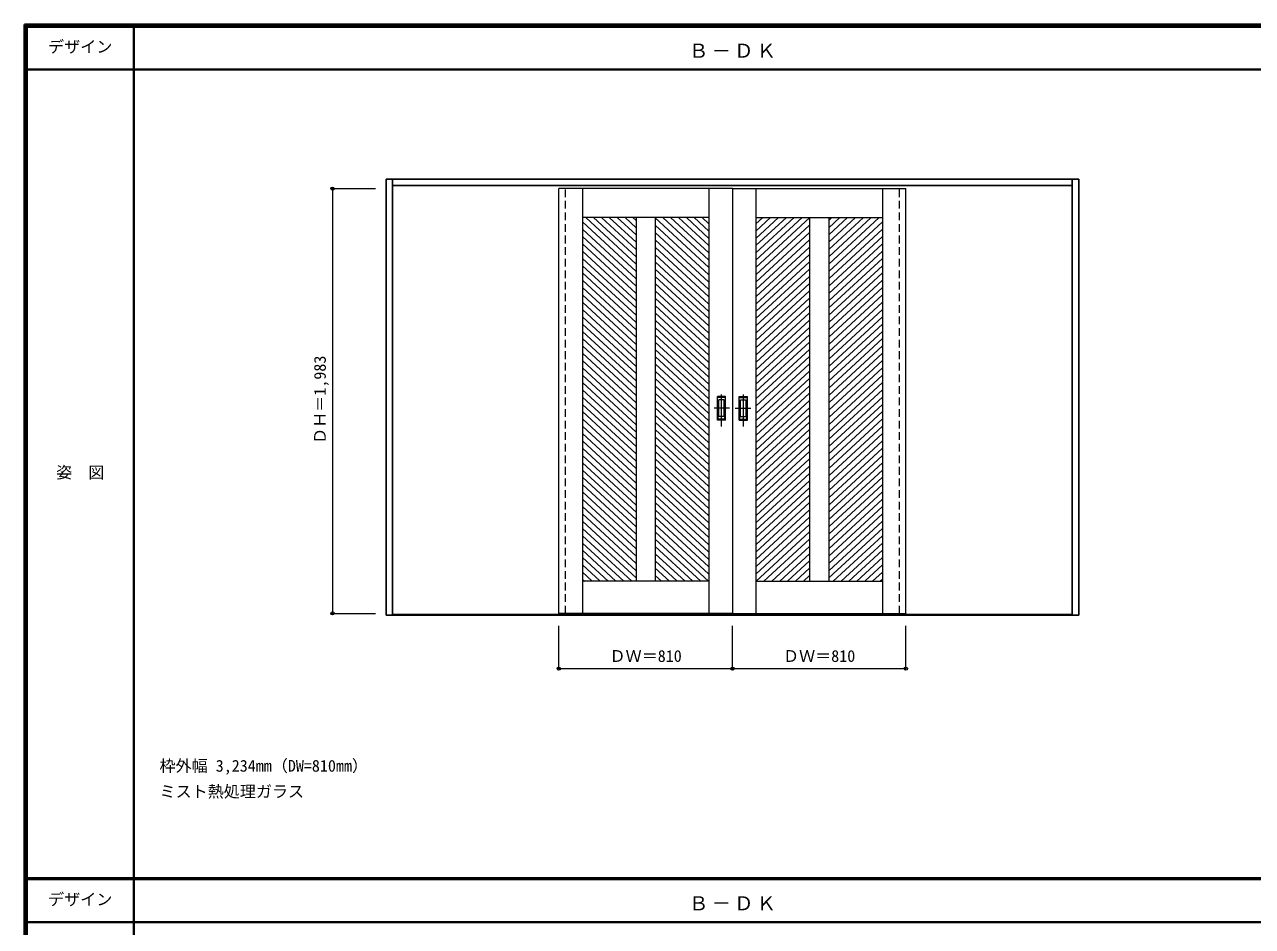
# Model space of a CAD drawing. Units: millimetres, scale not verified. Extents: x -6000 to 5700, y -4307 to 4175.
# Drawn here: x -6000 to -267, y -36 to 4175 of the extents above; entities that cross this region are included whole.
import ezdxf
from ezdxf.enums import TextEntityAlignment as Align

# ---------------------------------------------------------------- set-up
doc = ezdxf.new("R2010")
doc.units = ezdxf.units.MM
doc.header["$LTSCALE"] = 30
doc.header["$PDMODE"] = 32
doc.header["$PDSIZE"] = 15
doc.linetypes.add('CHAIN1', pattern=[8, 5, -1, 1, -1])
doc.linetypes.add('DASHED1', pattern=[1.8, 1.2, -0.6])
for name, color, linetype, lineweight in [('0-2_扉', 7, 'Continuous', 18), ('0-4_枠', 3, 'Continuous', 25), ('0-6_引手', 7, 'Continuous', 18), ('0-A_文字', 7, 'Continuous', 18), ('0-B_寸法', 7, 'Continuous', 9), ('0-C_ハッチ', 4, 'Continuous', 9), ('F-1_枠', 6, 'Continuous', 40), ('F-A_文字', 7, 'Continuous', 18)]:
    doc.layers.add(name, color=color, linetype=linetype, lineweight=lineweight)
doc.styles.add('ＭＳ ゴシック', font='')
doc.styles.get('ＭＳ ゴシック').set_extended_font_data('MS Gothic')

msp = doc.modelspace()

# ---------------------------------------------------------------- linework, layer by layer
at = {"layer": '0-2_扉', "color": 4, "linetype": 'DASHED1', "lineweight": 9}
for p, q in [((-3505, 1425.5), (-3505, 3423)), ((-3475, 1425.5), (-3475, 3423)), ((-1915, 1425.5), (-1915, 3423)), ((-1885, 1425.5), (-1885, 3423))]:
    msp.add_line(p, q, dxfattribs=at)
at = {"layer": '0-2_扉'}
for p, q in [((-2695, 3409), (-3505, 3409)), ((-3505, 1426), (-3505, 3409)), ((-3395, 3409), (-3395, 1426)), ((-2805, 3409), (-2805, 1426)), ((-2695, 3409), (-2695, 1426)), ((-2695, 3409), (-1885, 3409)), ((-2695, 3409), (-2695, 1426)), ((-2585, 3409), (-2585, 1426)), ((-1995, 3409), (-1995, 1426)), ((-1885, 1426), (-1885, 3409)), ((-2805, 3274), (-3395, 3274)), ((-3145, 3274), (-3145, 1576)), ((-3055, 3274), (-3055, 1576)), ((-2585, 3274), (-1995, 3274)), ((-2335, 3274), (-2335, 1576)), ((-2245, 3274), (-2245, 1576)), ((-2805, 1576), (-3395, 1576)), ((-2585, 1576), (-1995, 1576)), ((-2695, 1426), (-3505, 1426)), ((-2695, 1426), (-1885, 1426))]:
    msp.add_line(p, q, dxfattribs=at)
at = {"layer": '0-2_扉', "color": 3, "lineweight": 25}
for p, q in [((-3505, 1426), (-3505, 1418)), ((-3505, 1418), (-3475, 1418)), ((-3475, 1426), (-3475, 1418)), ((-1915, 1426), (-1915, 1418)), ((-1915, 1418), (-1885, 1418)), ((-1885, 1426), (-1885, 1418))]:
    msp.add_line(p, q, dxfattribs=at)
at = {"layer": '0-4_枠'}
for p, q in [((-4312, 1418), (-4312, 3453)), ((-4312, 3453), (-1078, 3453)), ((-4282, 1418), (-4282, 3453)), ((-1108, 1418), (-1108, 3453)), ((-1078, 1418), (-1078, 3453)), ((-4282, 3423), (-1108, 3423)), ((-4282, 1418), (-4312, 1418)), ((-4282, 1421), (-1108, 1421)), ((-4282, 1418), (-1108, 1418)), ((-1078, 1418), (-1108, 1418))]:
    msp.add_line(p, q, dxfattribs=at)
at = {"layer": '0-6_引手', "linetype": 'CHAIN1'}
for p, q in [((-2746, 2298.27), (-2746, 2469.12)), ((-2644, 2298.27), (-2644, 2469.12)), ((-2707.93, 2383.5), (-2780.44, 2383.5)), ((-2682.07, 2383.5), (-2609.56, 2383.5))]:
    msp.add_line(p, q, dxfattribs=at)
at = {"layer": '0-6_引手'}
for p, q in [((-2727, 2438.5), (-2765, 2438.5)), ((-2765, 2328.5), (-2765, 2438.5)), ((-2733.5, 2422.5), (-2758.5, 2422.5)), ((-2758.5, 2344.5), (-2758.5, 2422.5)), ((-2733.5, 2344.5), (-2733.5, 2422.5)), ((-2727, 2328.5), (-2727, 2438.5)), ((-2663, 2438.5), (-2625, 2438.5)), ((-2663, 2328.5), (-2663, 2438.5)), ((-2656.5, 2422.5), (-2631.5, 2422.5)), ((-2656.5, 2344.5), (-2656.5, 2422.5)), ((-2631.5, 2344.5), (-2631.5, 2422.5)), ((-2625, 2328.5), (-2625, 2438.5)), ((-2727, 2328.5), (-2765, 2328.5)), ((-2733.5, 2344.5), (-2758.5, 2344.5)), ((-2663, 2328.5), (-2625, 2328.5)), ((-2656.5, 2344.5), (-2631.5, 2344.5))]:
    msp.add_line(p, q, dxfattribs=at)
at = {"layer": '0-6_引手', "linetype": 'DASHED1'}
for p, q in [((-2762, 2332.5), (-2762, 2434.5)), ((-2628, 2332.5), (-2628, 2434.5)), ((-2730, 2332.5), (-2762, 2332.5)), ((-2660, 2332.5), (-2628, 2332.5))]:
    msp.add_line(p, q, dxfattribs=at)
for points in [[(-2730, 2332.5), (-2730, 2434.5), (-2762, 2434.5)], [(-2660, 2332.5), (-2660, 2434.5), (-2628, 2434.5)]]:
    msp.add_lwpolyline(points, dxfattribs=at)
at = {"layer": '0-B_寸法', "color": 4}
for p, q in [((-4562, 3409), (-4362, 3409)), ((-4562, 3409), (-4562, 1426)), ((-4562, 1426), (-4362, 1426)), ((-3505, 1168), (-3505, 1368)), ((-2695, 1168), (-2695, 1368)), ((-1885, 1168), (-1885, 1368)), ((-3505, 1168), (-1885, 1168))]:
    msp.add_line(p, q, dxfattribs=at)
at = {"layer": '0-B_寸法'}
for p in [(-4562, 3409), (-4562, 1426), (-3505, 1168), (-2695, 1168), (-1885, 1168)]:
    msp.add_point(p, dxfattribs=at)
at = {"layer": '0-C_ハッチ'}
for p, q in [((-3380.1, 3274), (-3145, 3056.32)), ((-3343.3, 3274), (-3145, 3090.39)), ((-3306.5, 3274), (-3145, 3124.46)), ((-3269.71, 3274), (-3145, 3158.53)), ((-3232.91, 3274), (-3145, 3192.6)), ((-3196.11, 3274), (-3145, 3226.67)), ((-3159.32, 3274), (-3145, 3260.75)), ((-3057.13, 3274), (-2805, 3040.55)), ((-3020.33, 3274), (-2805, 3074.62)), ((-2983.53, 3274), (-2805, 3108.69)), ((-2946.74, 3274), (-2805, 3142.76)), ((-2909.94, 3274), (-2805, 3176.83)), ((-2873.14, 3274), (-2805, 3210.9)), ((-2836.35, 3274), (-2805, 3244.97)), ((-2516.86, 3274), (-2585, 3210.9)), ((-2480.06, 3274), (-2585, 3176.83)), ((-2443.26, 3274), (-2585, 3142.76)), ((-2406.47, 3274), (-2585, 3108.69)), ((-2553.65, 3274), (-2585, 3244.97)), ((-2369.67, 3274), (-2585, 3074.62)), ((-2332.87, 3274), (-2585, 3040.55)), ((-2230.69, 3274), (-2245, 3260.75)), ((-2193.89, 3274), (-2245, 3226.67)), ((-2157.09, 3274), (-2245, 3192.6)), ((-2120.3, 3274), (-2245, 3158.53)), ((-2083.5, 3274), (-2245, 3124.46)), ((-2046.7, 3274), (-2245, 3090.39)), ((-2009.91, 3274), (-2245, 3056.32)), ((-3395, 3253.73), (-3145, 3022.25)), ((-3395, 3219.66), (-3145, 2988.18)), ((-3055, 3237.96), (-2805, 3006.48)), ((-2335, 3237.96), (-2585, 3006.48)), ((-1995, 3253.73), (-2245, 3022.25)), ((-1995, 3219.66), (-2245, 2988.18)), ((-3395, 3185.59), (-3145, 2954.11)), ((-3055, 3203.89), (-2805, 2972.41)), ((-3055, 3169.82), (-2805, 2938.34)), ((-2335, 3203.89), (-2585, 2972.41)), ((-2335, 3169.82), (-2585, 2938.34)), ((-1995, 3185.59), (-2245, 2954.11)), ((-3395, 3151.52), (-3145, 2920.04)), ((-3395, 3117.45), (-3145, 2885.96)), ((-3055, 3135.75), (-2805, 2904.26)), ((-3055, 3101.67), (-2805, 2870.19)), ((-2335, 3135.75), (-2585, 2904.26)), ((-2335, 3101.67), (-2585, 2870.19)), ((-1995, 3151.52), (-2245, 2920.04)), ((-1995, 3117.45), (-2245, 2885.96)), ((-3395, 3083.37), (-3145, 2851.89)), ((-3395, 3049.3), (-3145, 2817.82)), ((-3055, 3067.6), (-2805, 2836.12)), ((-2335, 3067.6), (-2585, 2836.12)), ((-1995, 3083.37), (-2245, 2851.89)), ((-1995, 3049.3), (-2245, 2817.82)), ((-3395, 3015.23), (-3145, 2783.75)), ((-3395, 2981.16), (-3145, 2749.68)), ((-3055, 3033.53), (-2805, 2802.05)), ((-3055, 2999.46), (-2805, 2767.98)), ((-2335, 3033.53), (-2585, 2802.05)), ((-2335, 2999.46), (-2585, 2767.98)), ((-1995, 3015.23), (-2245, 2783.75)), ((-1995, 2981.16), (-2245, 2749.68)), ((-3395, 2947.09), (-3145, 2715.61)), ((-3055, 2965.39), (-2805, 2733.91)), ((-3055, 2931.32), (-2805, 2699.84)), ((-2335, 2965.39), (-2585, 2733.91)), ((-2335, 2931.32), (-2585, 2699.84)), ((-1995, 2947.09), (-2245, 2715.61)), ((-3395, 2913.02), (-3145, 2681.54)), ((-3395, 2878.95), (-3145, 2647.47)), ((-3055, 2897.25), (-2805, 2665.77)), ((-2335, 2897.25), (-2585, 2665.77)), ((-1995, 2913.02), (-2245, 2681.54)), ((-1995, 2878.95), (-2245, 2647.47)), ((-3395, 2844.88), (-3145, 2613.4)), ((-3395, 2810.81), (-3145, 2579.32)), ((-3055, 2863.18), (-2805, 2631.7)), ((-3055, 2829.11), (-2805, 2597.62)), ((-2335, 2863.18), (-2585, 2631.7)), ((-2335, 2829.11), (-2585, 2597.62)), ((-1995, 2844.88), (-2245, 2613.4)), ((-1995, 2810.81), (-2245, 2579.32)), ((-3395, 2776.74), (-3145, 2545.25)), ((-3055, 2795.04), (-2805, 2563.55)), ((-3055, 2760.96), (-2805, 2529.48)), ((-2335, 2795.04), (-2585, 2563.55)), ((-2335, 2760.96), (-2585, 2529.48)), ((-1995, 2776.74), (-2245, 2545.25)), ((-3395, 2742.66), (-3145, 2511.18)), ((-3395, 2708.59), (-3145, 2477.11)), ((-3055, 2726.89), (-2805, 2495.41)), ((-2335, 2726.89), (-2585, 2495.41)), ((-1995, 2742.66), (-2245, 2511.18)), ((-1995, 2708.59), (-2245, 2477.11)), ((-3395, 2674.52), (-3145, 2443.04)), ((-3395, 2640.45), (-3145, 2408.97)), ((-3055, 2692.82), (-2805, 2461.34)), ((-3055, 2658.75), (-2805, 2427.27)), ((-2335, 2692.82), (-2585, 2461.34)), ((-2335, 2658.75), (-2585, 2427.27)), ((-1995, 2674.52), (-2245, 2443.04)), ((-1995, 2640.45), (-2245, 2408.97)), ((-3395, 2606.38), (-3145, 2374.9)), ((-3055, 2624.68), (-2805, 2393.2)), ((-3055, 2590.61), (-2805, 2359.13)), ((-2335, 2624.68), (-2585, 2393.2)), ((-2335, 2590.61), (-2585, 2359.13)), ((-1995, 2606.38), (-2245, 2374.9)), ((-3395, 2572.31), (-3145, 2340.83)), ((-3395, 2538.24), (-3145, 2306.76)), ((-3055, 2556.54), (-2805, 2325.06)), ((-2335, 2556.54), (-2585, 2325.06)), ((-1995, 2572.31), (-2245, 2340.83)), ((-1995, 2538.24), (-2245, 2306.76)), ((-3395, 2504.17), (-3145, 2272.69)), ((-3395, 2470.1), (-3145, 2238.61)), ((-3055, 2522.47), (-2805, 2290.99)), ((-3055, 2488.4), (-2805, 2256.91)), ((-2335, 2522.47), (-2585, 2290.99)), ((-2335, 2488.4), (-2585, 2256.91)), ((-1995, 2504.17), (-2245, 2272.69)), ((-1995, 2470.1), (-2245, 2238.61)), ((-3395, 2436.02), (-3145, 2204.54)), ((-3055, 2454.32), (-2805, 2222.84)), ((-3055, 2420.25), (-2805, 2188.77)), ((-2335, 2454.32), (-2585, 2222.84)), ((-2335, 2420.25), (-2585, 2188.77)), ((-1995, 2436.02), (-2245, 2204.54)), ((-3395, 2401.95), (-3145, 2170.47)), ((-3395, 2367.88), (-3145, 2136.4)), ((-3055, 2386.18), (-2805, 2154.7)), ((-3055, 2352.11), (-2805, 2120.63)), ((-2335, 2386.18), (-2585, 2154.7)), ((-2335, 2352.11), (-2585, 2120.63)), ((-1995, 2401.95), (-2245, 2170.47)), ((-1995, 2367.88), (-2245, 2136.4)), ((-3395, 2333.81), (-3145, 2102.33)), ((-3395, 2299.74), (-3145, 2068.26)), ((-3055, 2318.04), (-2805, 2086.56)), ((-2335, 2318.04), (-2585, 2086.56)), ((-1995, 2333.81), (-2245, 2102.33)), ((-1995, 2299.74), (-2245, 2068.26)), ((-3395, 2265.67), (-3145, 2034.19)), ((-3055, 2283.97), (-2805, 2052.49)), ((-3055, 2249.9), (-2805, 2018.42)), ((-2335, 2283.97), (-2585, 2052.49)), ((-2335, 2249.9), (-2585, 2018.42)), ((-1995, 2265.67), (-2245, 2034.19)), ((-3395, 2231.6), (-3145, 2000.12)), ((-3395, 2197.53), (-3145, 1966.05)), ((-3055, 2215.83), (-2805, 1984.35)), ((-3055, 2181.76), (-2805, 1950.27)), ((-2335, 2215.83), (-2585, 1984.35)), ((-2335, 2181.76), (-2585, 1950.27)), ((-1995, 2231.6), (-2245, 2000.12)), ((-1995, 2197.53), (-2245, 1966.05)), ((-3395, 2163.46), (-3145, 1931.97)), ((-3395, 2129.39), (-3145, 1897.9)), ((-3055, 2147.69), (-2805, 1916.2)), ((-2335, 2147.69), (-2585, 1916.2)), ((-1995, 2163.46), (-2245, 1931.97)), ((-1995, 2129.39), (-2245, 1897.9)), ((-3395, 2095.31), (-3145, 1863.83)), ((-3055, 2113.61), (-2805, 1882.13)), ((-3055, 2079.54), (-2805, 1848.06)), ((-2335, 2113.61), (-2585, 1882.13)), ((-2335, 2079.54), (-2585, 1848.06)), ((-1995, 2095.31), (-2245, 1863.83)), ((-3395, 2061.24), (-3145, 1829.76)), ((-3395, 2027.17), (-3145, 1795.69)), ((-3055, 2045.47), (-2805, 1813.99)), ((-3055, 2011.4), (-2805, 1779.92)), ((-2335, 2045.47), (-2585, 1813.99)), ((-2335, 2011.4), (-2585, 1779.92)), ((-1995, 2061.24), (-2245, 1829.76)), ((-1995, 2027.17), (-2245, 1795.69)), ((-3395, 1993.1), (-3145, 1761.62)), ((-3395, 1959.03), (-3145, 1727.55)), ((-3055, 1977.33), (-2805, 1745.85)), ((-2335, 1977.33), (-2585, 1745.85)), ((-1995, 1993.1), (-2245, 1761.62)), ((-1995, 1959.03), (-2245, 1727.55)), ((-3395, 1924.96), (-3145, 1693.48)), ((-3055, 1943.26), (-2805, 1711.78)), ((-3055, 1909.19), (-2805, 1677.71)), ((-2335, 1943.26), (-2585, 1711.78)), ((-2335, 1909.19), (-2585, 1677.71)), ((-1995, 1924.96), (-2245, 1693.48)), ((-3395, 1890.89), (-3145, 1659.41)), ((-3395, 1856.82), (-3145, 1625.34)), ((-3055, 1875.12), (-2805, 1643.64)), ((-3055, 1841.05), (-2805, 1609.56)), ((-2335, 1875.12), (-2585, 1643.64)), ((-2335, 1841.05), (-2585, 1609.56)), ((-1995, 1890.89), (-2245, 1659.41)), ((-1995, 1856.82), (-2245, 1625.34)), ((-3395, 1822.75), (-3145, 1591.26)), ((-3395, 1788.67), (-3165.31, 1576)), ((-3055, 1806.97), (-2805, 1575.49)), ((-2335, 1806.97), (-2585, 1575.49)), ((-1995, 1822.75), (-2245, 1591.26)), ((-1995, 1788.67), (-2224.69, 1576)), ((-3395, 1754.6), (-3202.11, 1576)), ((-3395, 1720.53), (-3238.91, 1576)), ((-3055, 1772.9), (-2842.34, 1576)), ((-3055, 1738.83), (-2879.14, 1576)), ((-2335, 1772.9), (-2547.66, 1576)), ((-2335, 1738.83), (-2510.86, 1576)), ((-1995, 1754.6), (-2187.89, 1576)), ((-1995, 1720.53), (-2151.1, 1576)), ((-3395, 1686.46), (-3275.7, 1576)), ((-3055, 1704.76), (-2915.94, 1576)), ((-3055, 1670.69), (-2952.73, 1576)), ((-2335, 1704.76), (-2474.06, 1576)), ((-2335, 1670.69), (-2437.27, 1576)), ((-1995, 1686.46), (-2114.3, 1576)), ((-3395, 1652.39), (-3312.5, 1576)), ((-3395, 1618.32), (-3349.3, 1576)), ((-3055, 1636.62), (-2989.53, 1576)), ((-2335, 1636.62), (-2400.47, 1576)), ((-1995, 1652.39), (-2077.5, 1576)), ((-1995, 1618.32), (-2040.7, 1576)), ((-3395, 1584.25), (-3386.09, 1576)), ((-3055, 1602.55), (-3026.33, 1576)), ((-2335, 1602.55), (-2363.67, 1576)), ((-1995, 1584.25), (-2003.91, 1576))]:
    msp.add_line(p, q, dxfattribs=at)
at = {"layer": 'F-1_枠'}
for p, q in [((-6000, 4175), (5700, 4175)), ((-6000, 4175), (-6000, -4205)), ((-6000, 4170), (5700, 4170)), ((-6000, 4165), (5700, 4165)), ((-5995, 4175), (-5995, -4205)), ((-5990, 4175), (-5990, -4205)), ((-5490, 4175), (-5490, -3790)), ((-6000, 3965), (5700, 3965)), ((-6000, 190.5), (5700, 190.5)), ((-6000, 187.5), (5700, 187.5)), ((-6000, 184.5), (5700, 184.5)), ((-6000, -15.5), (5700, -15.5))]:
    msp.add_line(p, q, dxfattribs=at)

# ---------------------------------------------------------------- texts
at = {"layer": '0-A_文字', "style": 'ＭＳ ゴシック'}
for s, p in [('枠外幅 3,234mm（DW=810mm）', (-5370, 670.5)), ('ミスト熱処理ガラス', (-5370, 550.5))]:
    msp.add_text(s, height=54.99, dxfattribs=at).set_placement(p, align=Align.BOTTOM_LEFT)
at = {"layer": '0-A_文字', "char_height": 65.98, "attachment_point": 7, "style": 'ＭＳ ゴシック'}
for insert in [(-2897.5, 4020), (-2897.5, 39.5)]:
    msp.add_mtext('\\T1.17;Ｂ－ＤＫ', dxfattribs=dict(at, insert=insert))
at = {"layer": '0-B_寸法', "style": 'ＭＳ ゴシック'}
msp.add_text('ＤＨ＝1,983', height=54.99, rotation=90, dxfattribs=at).set_placement((-4577, 2217.25), align=Align.BOTTOM_LEFT)
for p in [(-3268.75, 1183), (-2458.75, 1183)]:
    msp.add_text('ＤＷ＝810', height=54.99, dxfattribs=at).set_placement(p, align=Align.BOTTOM_LEFT)
at = {"layer": 'F-A_文字', "style": 'ＭＳ ゴシック'}
for s, p in [('デザイン', (-5890, 4027.5)), ('姿\u3000図', (-5852.5, 2040.25)), ('デザイン', (-5890, 47))]:
    msp.add_text(s, height=54.99, dxfattribs=at).set_placement(p, align=Align.BOTTOM_LEFT)

doc.saveas('drawing.dxf')
